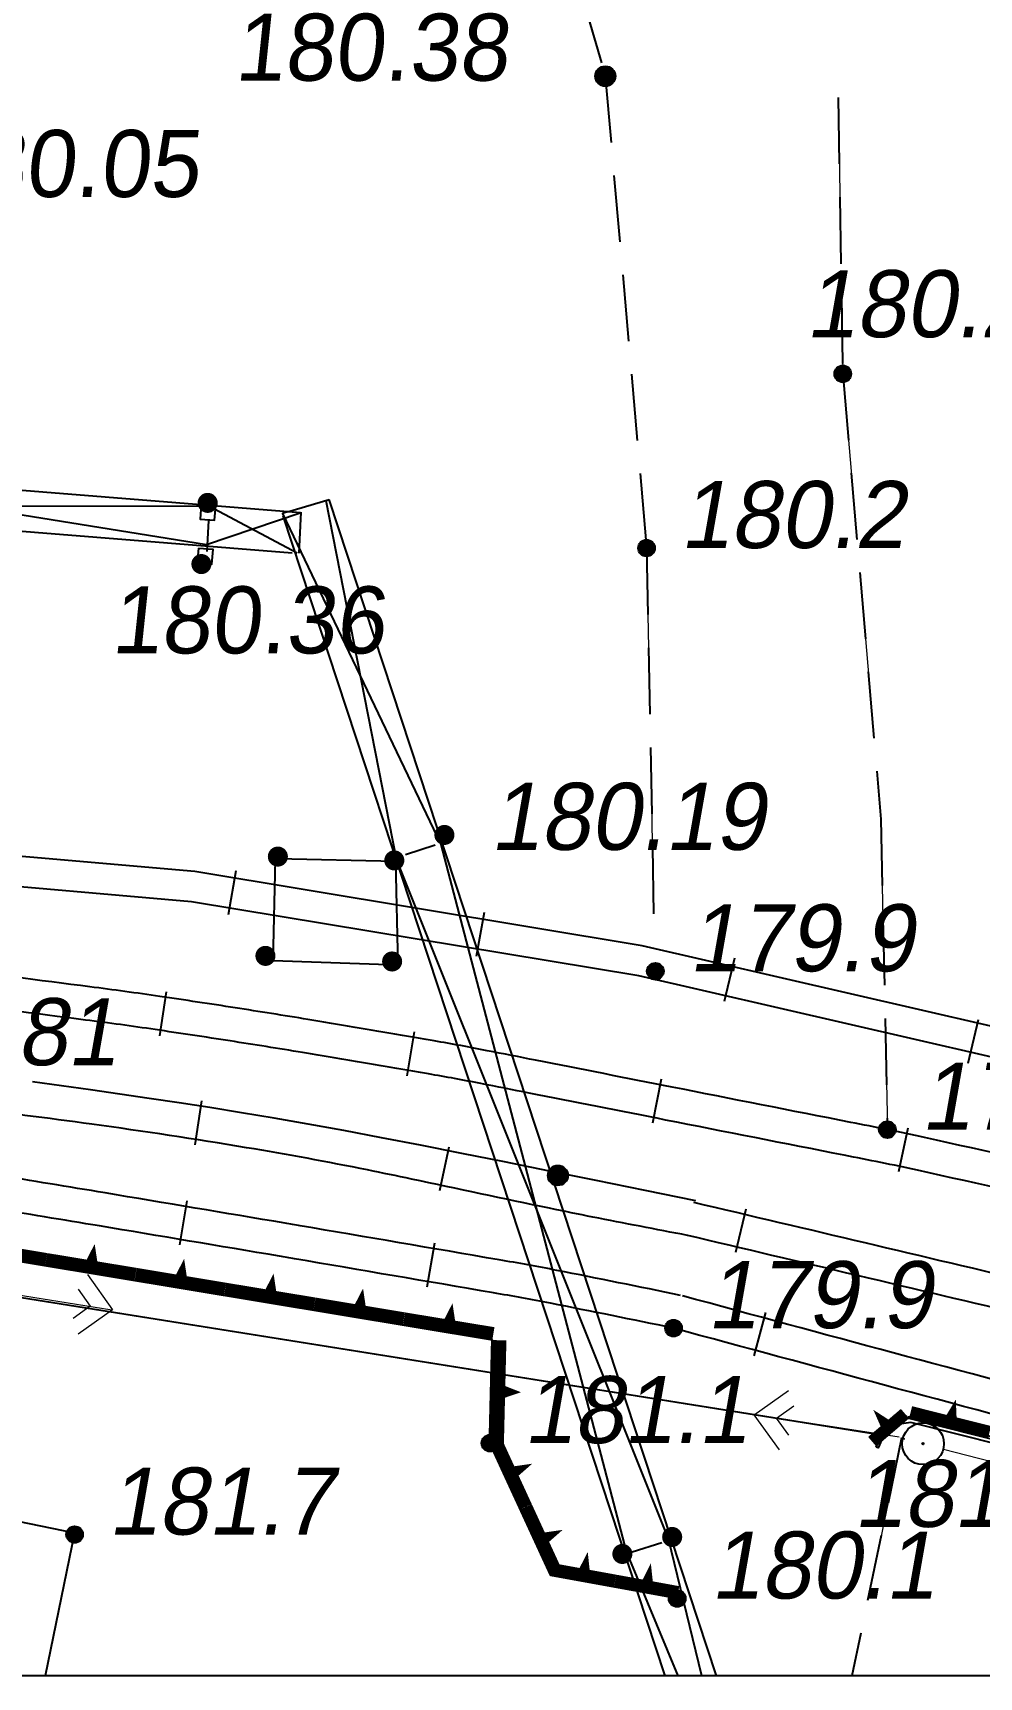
# Model space of a CAD drawing. Header units: millimetres. Extents: x 0 to 6474735, y 0 to 11273163.
# Drawn here: x 3233754.4 to 3233799.6, y 5634883.6 to 5634962.1 of the extents above; entities that cross this region are included whole.
import ezdxf
from ezdxf.enums import TextEntityAlignment as Align

# ---------------------------------------------------------------- set-up
doc = ezdxf.new("R2010")
doc.units = ezdxf.units.MM
doc.linetypes.add('DASHED2', pattern=[9.525, 6.35, -3.175])
doc.linetypes.add('HIDDEN2', pattern=[4.7625, 3.175, -1.5875])
for name, color, linetype in [('BL', 7, 'Continuous'), ('LINE_OBJ', 7, 'Continuous'), ('NB', 7, 'Continuous'), ('БОЛОТА', 7, 'Continuous'), ('ВЫСОТЫ', 7, 'Continuous'), ('ГИДРОГРАФИЯ', 7, 'Continuous'), ('ЖЕЛЕЗНЫЕ_ДОРОГИ', 7, 'Continuous'), ('КОНТУРА_СМЕЖЕСТВ', 7, 'Continuous'), ('НАДЗЕМКА', 7, 'Continuous'), ('ОБОчина', 7, 'Continuous'), ('ПИКЕТЫ', 7, 'Continuous'), ('РЕЛЬЕФ', 7, 'Continuous'), ('ТОКА_СТ', 1, 'Continuous')]:
    doc.layers.add(name, color=color, linetype=linetype)
doc.styles.add('universw', font='universw.shx', dxfattribs={"oblique": 10})

# ---------------------------------------------------------------- blocks, each defined once
blk = doc.blocks.new('piket')
at = {"layer": 'ПИКЕТЫ', "linetype": 'Continuous'}
h = blk.add_hatch(color=7, dxfattribs=at)
edge = h.paths.add_edge_path()
edge.add_arc((0, 0), 0.3, 0, 360)
at = {"layer": 'ПИКЕТЫ', "color": 7, "linetype": 'Continuous'}
blk.add_circle((0, 0), 0.3, dxfattribs=at)
at = {"layer": 'ВЫСОТЫ', "style": 'universw', "oblique": 6}
blk.add_attdef('H', (1.879, -0.227), '', height=2, dxfattribs=at)
at = {"layer": 'ТОКА_СТ', "style": 'universw', "oblique": 6, "flags": 1}
blk.add_attdef('POINT', text='', height=2, dxfattribs=at).set_placement((0, -2.787), align=Align.CENTER)
blk = doc.blocks.new('280_1')
at = {"color": 0, "linetype": 'Continuous', "const_width": 0.6}
blk.add_lwpolyline([(-1.994, -0.299), (2.002, -0.299)], dxfattribs=at)
at = {"color": 0, "linetype": 'Continuous'}
blk.add_lwpolyline([(0.004, -0.584, 0.5, 0, 0), (0.004, -1.423, 0, 0, 0)], format="xyseb", dxfattribs=at)
blk = doc.blocks.new('108_1')
at = {"linetype": 'Continuous'}
h = blk.add_hatch(color=7, dxfattribs=at)
edge = h.paths.add_edge_path()
edge.add_arc((0, 0), 0.0196, 0, 360)
at = {"color": 7, "linetype": 'Continuous'}
for radius in [0.5, 0.0196]:
    blk.add_circle((0, 0), radius, dxfattribs=at)

msp = doc.modelspace()

# ---------------------------------------------------------------- hatches: boundary and pattern name
at = {"layer": 'ПИКЕТЫ', "linetype": 'Continuous'}
h = msp.add_hatch(color=7, dxfattribs=at)
edge = h.paths.add_edge_path()
edge.add_arc((3233781.78, 5634960.08), 0.48, 0, 360)
h = msp.add_hatch(color=7, dxfattribs=at)
edge = h.paths.add_edge_path()
edge.add_arc((3233762.79, 5634939.707), 0.48, 0, 360)
h = msp.add_hatch(color=7, dxfattribs=at)
edge = h.paths.add_edge_path()
edge.add_arc((3233762.491, 5634936.786), 0.48, 0, 360)
h = msp.add_hatch(color=7, dxfattribs=at)
edge = h.paths.add_edge_path()
edge.add_arc((3233774.096, 5634923.851), 0.48, 0, 360)
h = msp.add_hatch(color=7, dxfattribs=at)
edge = h.paths.add_edge_path()
edge.add_arc((3233766.142, 5634922.818), 0.48, 0, 360)
h = msp.add_hatch(color=7, dxfattribs=at)
edge = h.paths.add_edge_path()
edge.add_arc((3233771.703, 5634922.635), 0.48, 0, 360)
h = msp.add_hatch(color=7, dxfattribs=at)
edge = h.paths.add_edge_path()
edge.add_arc((3233765.549, 5634918.076), 0.48, 0, 360)
h = msp.add_hatch(color=7, dxfattribs=at)
edge = h.paths.add_edge_path()
edge.add_arc((3233771.599, 5634917.809), 0.48, 0, 360)
h = msp.add_hatch(color=7, dxfattribs=at)
edge = h.paths.add_edge_path()
edge.add_arc((3233779.514, 5634907.592), 0.48, 0, 360)
h = msp.add_hatch(color=7, dxfattribs=at)
edge = h.paths.add_edge_path()
edge.add_arc((3233779.514, 5634907.592), 0.48, 0, 360)
h = msp.add_hatch(color=7, dxfattribs=at)
edge = h.paths.add_edge_path()
edge.add_arc((3233779.514, 5634907.592), 0.48, 0, 360)
h = msp.add_hatch(color=7, dxfattribs=at)
edge = h.paths.add_edge_path()
edge.add_arc((3233779.514, 5634907.592), 0.48, 0, 360)
h = msp.add_hatch(color=7, dxfattribs=at)
edge = h.paths.add_edge_path()
edge.add_arc((3233779.514, 5634907.592), 0.48, 0, 360)
h = msp.add_hatch(color=7, dxfattribs=at)
edge = h.paths.add_edge_path()
edge.add_arc((3233779.514, 5634907.592), 0.48, 0, 360)
h = msp.add_hatch(color=7, dxfattribs=at)
edge = h.paths.add_edge_path()
edge.add_arc((3233784.974, 5634890.329), 0.48, 0, 360)
h = msp.add_hatch(color=7, dxfattribs=at)
edge = h.paths.add_edge_path()
edge.add_arc((3233782.595, 5634889.52), 0.48, 0, 360)

# ---------------------------------------------------------------- linework, layer by layer
at = {"color": 7, "lineweight": 18}
msp.add_lwpolyline([(3233108.398, 5636373.935), (3234264.428, 5636373.965), (3234264.435, 5634883.717), (3233108.432, 5634883.638)], close=True, dxfattribs=at)
at = {"color": 7, "linetype": 'Continuous'}
msp.add_lwpolyline([(3233108.398, 5636373.935), (3234264.428, 5636373.965), (3234264.428, 5634993.959), (3233893.929, 5634993.934), (3233893.929, 5634883.692), (3233108.432, 5634883.692)], close=True, dxfattribs=at)
at = {"color": 7}
for points in [[(3233762.479, 5634939.636), (3233762.426, 5634938.93), (3233763.124, 5634938.878), (3233763.177, 5634939.581), (3233762.48, 5634939.633)], [(3233762.349, 5634937.539), (3233762.296, 5634936.833), (3233762.995, 5634936.781), (3233763.047, 5634937.484), (3233762.35, 5634937.536)]]:
    msp.add_lwpolyline(points, dxfattribs=at)
at = {"layer": 'BL'}
msp.add_line((3233767.246, 5634939.256), (3233767.138, 5634937.305), dxfattribs=at)
at = {"layer": 'BL', "color": 7}
for p, q in [((3233772.238, 5634922.923), (3233773.654, 5634923.372)), ((3233783.06, 5634889.614), (3233784.475, 5634890.063))]:
    msp.add_line(p, q, dxfattribs=at)
at = {"layer": 'BL'}
for points in [[(3233644.461, 5634949.061), (3233665.824, 5634945.521), (3233690.157, 5634945.52), (3233713.713, 5634941.756), (3233739.566, 5634941.452), (3233762.74, 5634937.722), (3233767.212, 5634939.229)], [(3233767.066, 5634937.298), (3233762.845, 5634939.554), (3233739.544, 5634939.527), (3233713.741, 5634943.547), (3233690.217, 5634943.467), (3233665.895, 5634947.396), (3233644.152, 5634947.136)], [(3233766.601, 5634939.281), (3233768.586, 5634939.874)], [(3233786.39, 5634883.692), (3233784.797, 5634890.248), (3233771.808, 5634922.702), (3233768.454, 5634939.808)], [(3233762.825, 5634938.862), (3233762.745, 5634937.38)], [(3233766.598, 5634939.278), (3233766.359, 5634939.198), (3233773.93, 5634923.391), (3233782.772, 5634889.631), (3233785.237, 5634883.692)]]:
    msp.add_lwpolyline(points, dxfattribs=at)
at = {"layer": 'BL', "color": 7}
for points in [[(3233644.551, 5634949.084), (3233767.218, 5634939.254)], [(3233644.161, 5634947.159), (3233766.828, 5634937.329)], [(3233768.579, 5634939.873), (3233787.07, 5634883.692)], [(3233766.385, 5634939.086), (3233784.618, 5634883.692)], [(3233766.109, 5634922.734), (3233771.76, 5634922.595), (3233771.87, 5634917.639), (3233765.915, 5634917.833), (3233766.026, 5634922.678)]]:
    msp.add_lwpolyline(points, dxfattribs=at)
at = {"layer": 'LINE_OBJ', "color": 7, "linetype": 'Continuous'}
for points in [[(3233882.706, 5634889.922, 0.00261), (3233871.87, 5634892.57, 0.000621), (3233857.575, 5634895.966, 0.002552), (3233854.09, 5634896.77, 0.004652), (3233835.899, 5634900.694, -0.00543), (3233820.32, 5634904.08, -0.001215), (3233812.272, 5634905.942, 0.001557), (3233805.99, 5634907.39, 0.001135), (3233797.031, 5634909.405, 0.005729), (3233795.25, 5634909.78, 0.000271), (3233793.5, 5634910.127, 0.000056), (3233784.97, 5634911.81, 0.000044), (3233778.449, 5634913.096, 0.000125), (3233776.14, 5634913.55, 0.005431), (3233773.607, 5634914.019, 0.002288), (3233767.58, 5634915.04, 0.002209), (3233764.106, 5634915.596, 0.002137), (3233760.51, 5634916.14, 0.004377), (3233757.167, 5634916.601, 0.002014), (3233749.89, 5634917.51, 0.00414)], [(3233882.706, 5634889.922, 0.00261), (3233871.87, 5634892.57, 0.000621), (3233857.575, 5634895.966, 0.002552), (3233854.09, 5634896.77, 0.004652), (3233835.899, 5634900.694, -0.00543), (3233820.32, 5634904.08, -0.001215), (3233812.272, 5634905.942, 0.001557), (3233805.99, 5634907.39, 0.001135), (3233797.031, 5634909.405, 0.005729), (3233795.25, 5634909.78, 0.000271), (3233793.5, 5634910.127, 0.000056), (3233784.97, 5634911.81, 0.000044), (3233778.449, 5634913.096, 0.000125), (3233776.14, 5634913.55, 0.005431), (3233773.607, 5634914.019, 0.002288), (3233767.58, 5634915.04, 0.002209), (3233764.106, 5634915.596, 0.002137), (3233760.51, 5634916.14, 0.004377), (3233757.167, 5634916.601, 0.002014), (3233749.89, 5634917.51, 0.00414)], [(3233877.91, 5634883.692, 0.002737), (3233805.69, 5634901.64, 0.001402), (3233802.383, 5634902.433, 0.000283), (3233786.01, 5634906.3)], [(3233877.91, 5634883.692, 0.002737), (3233805.69, 5634901.64, 0.001402), (3233802.383, 5634902.433, 0.000283), (3233786.01, 5634906.3)], [(3233877.91, 5634883.692, 0.002737), (3233805.69, 5634901.64, 0.001402), (3233802.383, 5634902.433, 0.000283), (3233786.01, 5634906.3)], [(3233877.91, 5634883.692, 0.002737), (3233805.69, 5634901.64, 0.001402), (3233802.383, 5634902.433, 0.000283), (3233786.01, 5634906.3)], [(3233851.36, 5634883.692, -0.000798), (3233811.5, 5634893.29, -0.005271), (3233805.192, 5634894.89, -0.001644), (3233785.04, 5634900.3)], [(3233851.36, 5634883.692, -0.000798), (3233811.5, 5634893.29, -0.005271), (3233805.192, 5634894.89, -0.001644), (3233785.04, 5634900.3)]]:
    msp.add_lwpolyline(points, format="xyb", dxfattribs=at)
at = {"layer": 'LINE_OBJ', "color": 7, "linetype": 'Continuous', "flags": 128}
msp.add_lwpolyline([(3233785.04, 5634900.3, 0.002786), (3233779.156, 5634901.489, 0.006051), (3233776.437, 5634901.988, 0.00003), (3233766.942, 5634903.613, 0.000397), (3233766.218, 5634903.736, 0.00066), (3233757.631, 5634905.179, 0.00108), (3233752.378, 5634906.043, 0.006396), (3233749.042, 5634906.541, 0.00313), (3233742.207, 5634907.427, 0.00543), (3233738.752, 5634907.816, 0.003814), (3233733.824, 5634908.277, 0.011996), (3233729.184, 5634908.564, 0.012619), (3233724.765, 5634908.62, 0.012432), (3233721.626, 5634908.502, 0.005528), (3233714.58, 5634907.984, 0.008305), (3233701.425, 5634906.649, 0.010237), (3233690.799, 5634905.171, 0.005782), (3233681.515, 5634903.575, 0.00707), (3233673.957, 5634902.075, 0.003857), (3233672.25, 5634901.697, 0.000651), (3233662.149, 5634899.366, 0.011699), (3233659.227, 5634898.615, 0.005432), (3233652.992, 5634896.783)], format="xyb", dxfattribs=at)
msp.add_lwpolyline([(3233785.04, 5634900.3, 0.002786), (3233779.156, 5634901.489, 0.006051), (3233776.437, 5634901.988, 0.00003), (3233766.942, 5634903.613, 0.000397), (3233766.218, 5634903.736, 0.00066), (3233757.631, 5634905.179, 0.00108), (3233752.378, 5634906.043, 0.006396), (3233749.042, 5634906.541, 0.00313), (3233742.207, 5634907.427, 0.00543), (3233738.752, 5634907.816, 0.003814), (3233733.824, 5634908.277, 0.011996), (3233729.184, 5634908.564, 0.012619), (3233724.765, 5634908.62, 0.012432), (3233721.626, 5634908.502, 0.005528), (3233714.58, 5634907.984, 0.008305), (3233701.425, 5634906.649, 0.010237), (3233690.799, 5634905.171, 0.005782), (3233681.515, 5634903.575, 0.00707), (3233673.957, 5634902.075, 0.003857), (3233672.25, 5634901.697, 0.000651), (3233662.149, 5634899.366, 0.011699), (3233659.227, 5634898.615, 0.005432), (3233652.992, 5634896.783)], format="xyb", dxfattribs=at)
for points in [[(3233785.21, 5634887.39), (3233779.179, 5634888.49), (3233776.27, 5634894.81), (3233776.39, 5634899.73), (3233750.758, 5634903.978), (3233729.093, 5634905.195), (3233714.595, 5634902.461), (3233696.72, 5634896.59), (3233690.14, 5634895.98)], [(3233845.293, 5634883.692), (3233796.287, 5634895.992), (3233795.157, 5634895.802), (3233794.721, 5634894.653)]]:
    msp.add_lwpolyline(points, dxfattribs=at)
at = {"layer": 'NB', "color": 7, "linetype": 'Continuous', "lineweight": 20}
for p, q in [((3233758.213, 5634901.162), (3233751.329, 5634902.258)), ((3233788.928, 5634896.179), (3233795.817, 5634895.117)), ((3233804.686, 5634892.777), (3233797.932, 5634894.5))]:
    msp.add_line(p, q, dxfattribs=at)
at = {"layer": 'NB', "color": 7, "linetype": 'Continuous'}
for points, elevation in [([(3233776.39, 5634899.73), (3233750.497, 5634904.03), (3233728.939, 5634905.215), (3233714.336, 5634902.382)], 180.97), ([(3233751.188, 5634902.192), (3233795.07, 5634895.189)], 183.83), ([(3233795.925, 5634895.035), (3233796.075, 5634895.021)], 182.74)]:
    msp.add_lwpolyline(points, dxfattribs=dict(at, elevation=elevation))
at = {"layer": 'NB', "color": 7, "linetype": 'Continuous', "lineweight": 20}
for points in [[(3233757.058, 5634902.862), (3233758.249, 5634901.175), (3233756.612, 5634900.018)], [(3233756.603, 5634902.165), (3233757.183, 5634901.344), (3233756.363, 5634900.764)], [(3233790.091, 5634894.485), (3233788.891, 5634896.166), (3233790.523, 5634897.331)], [(3233790.542, 5634895.184), (3233789.958, 5634896.002), (3233790.776, 5634896.586)]]:
    msp.add_lwpolyline(points, dxfattribs=at)
at = {"layer": 'NB', "color": 6, "linetype": 'Continuous'}
for points, elevation in [([(3233751.19, 5634902.201), (3233795.074, 5634895.197)], 183.83), ([(3233795.93, 5634895.06), (3233796.075, 5634895.021)], 181.06)]:
    msp.add_lwpolyline(points, dxfattribs=dict(at, elevation=elevation))
at = {"layer": 'NB', "color": 7, "linetype": 'Continuous'}
for points in [[(3233794.711, 5634894.623), (3233795.138, 5634895.786), (3233796.393, 5634896.098), (3233845.417, 5634883.692)], [(3233844.418, 5634883.692), (3233796.367, 5634895.796), (3233795.265, 5634895.637), (3233794.808, 5634894.586), (3233794.712, 5634894.625)], [(3233795.456, 5634895.865), (3233795.606, 5634896.148), (3233795.78, 5634895.945), (3233795.93, 5634896.275), (3233796.166, 5634896.08)], [(3233796.393, 5634896.098), (3233796.575, 5634896.317), (3233796.602, 5634896.045)]]:
    msp.add_lwpolyline(points, dxfattribs=at)
at = {"layer": 'БОЛОТА', "color": 7, "linetype": 'HIDDEN2'}
for points, elevation in [([(3233677.3, 5634992.66), (3233732.13, 5634983.64), (3233756.57, 5634980.14), (3233761.73, 5634977.81), (3233771.27, 5634972.91), (3233780.71, 5634963.77), (3233781.78, 5634960.08), (3233783.75, 5634937.55)], 180.65), ([(3233677.3, 5634992.66), (3233732.13, 5634983.64), (3233756.57, 5634980.14), (3233761.73, 5634977.81), (3233771.27, 5634972.91), (3233780.71, 5634963.77), (3233781.78, 5634960.08), (3233783.75, 5634937.55)], 180.65), ([(3233792.56, 5634967.468), (3233792.77, 5634966.75), (3233792.849, 5634962.026)], 180.2), ([(3233792.56, 5634967.468), (3233792.77, 5634966.75), (3233792.849, 5634962.026)], 180.2), ([(3233792.899, 5634959.065), (3233793.12, 5634945.87), (3233794.94, 5634924.61), (3233795.25, 5634909.78)], 180.2), ([(3233783.75, 5634937.55), (3233784.1, 5634919.43)], 180.19)]:
    msp.add_lwpolyline(points, dxfattribs=dict(at, elevation=elevation))
at = {"layer": 'ЖЕЛЕЗНЫЕ_ДОРОГИ', "color": 7, "linetype": 'Continuous'}
for p, q in [((3233764.14, 5634922.143), (3233763.771, 5634920.042)), ((3233775.987, 5634920.15), (3233775.618, 5634918.049)), ((3233787.953, 5634917.972), (3233787.458, 5634915.897)), ((3233760.805, 5634916.366), (3233760.494, 5634914.256)), ((3233760.805, 5634916.366), (3233760.494, 5634914.256)), ((3233799.584, 5634915.018), (3233799.089, 5634912.943)), ((3233772.658, 5634914.454), (3233772.295, 5634912.352)), ((3233772.658, 5634914.454), (3233772.295, 5634912.352)), ((3233784.447, 5634912.185), (3233784.034, 5634910.092)), ((3233784.447, 5634912.185), (3233784.034, 5634910.092)), ((3233762.498, 5634911.156), (3233762.169, 5634909.049)), ((3233762.498, 5634911.156), (3233762.169, 5634909.049)), ((3233796.222, 5634909.853), (3233795.782, 5634907.766)), ((3233796.222, 5634909.853), (3233795.782, 5634907.766)), ((3233774.305, 5634908.947), (3233773.863, 5634906.86)), ((3233774.305, 5634908.947), (3233773.863, 5634906.86)), ((3233761.79, 5634906.376), (3233761.437, 5634904.272)), ((3233761.79, 5634906.376), (3233761.437, 5634904.272)), ((3233788.492, 5634905.989), (3233788.003, 5634903.913)), ((3233788.492, 5634905.989), (3233788.003, 5634903.913)), ((3233773.621, 5634904.364), (3233773.262, 5634902.261)), ((3233773.621, 5634904.364), (3233773.262, 5634902.261)), ((3233789.435, 5634901.042), (3233788.878, 5634898.982)), ((3233789.435, 5634901.042), (3233788.878, 5634898.982))]:
    msp.add_line(p, q, dxfattribs=at)
at = {"layer": 'ЖЕЛЕЗНЫЕ_ДОРОГИ', "color": 7}
for points in [[(3233877.968, 5634894.796), (3233847.981, 5634903.15), (3233813.384, 5634911.685), (3233783.54, 5634918.563), (3233762.181, 5634922.098), (3233738.891, 5634924.132), (3233738.634, 5634924.145)], [(3233877.806, 5634893.364), (3233847.818, 5634901.718), (3233813.222, 5634910.253), (3233783.378, 5634917.131), (3233762.019, 5634920.665), (3233738.729, 5634922.7), (3233738.471, 5634922.713)]]:
    msp.add_lwpolyline(points, dxfattribs=at)
at = {"layer": 'ЖЕЛЕЗНЫЕ_ДОРОГИ', "color": 7, "linetype": 'Continuous'}
for points in [[(3233882.706, 5634889.922, 0.00261), (3233871.87, 5634892.57, 0.000621), (3233857.575, 5634895.966, 0.002552), (3233854.09, 5634896.77, 0.004652), (3233835.899, 5634900.694, -0.00543), (3233820.32, 5634904.08, -0.001215), (3233812.272, 5634905.942, 0.001557), (3233805.99, 5634907.39, 0.001135), (3233797.031, 5634909.405, 0.005729), (3233795.25, 5634909.78, 0.000271), (3233793.5, 5634910.127, 0.000056), (3233784.97, 5634911.81, 0.000044), (3233778.449, 5634913.096, 0.000125), (3233776.14, 5634913.55, 0.005431), (3233773.607, 5634914.019, 0.002288), (3233767.58, 5634915.04, 0.002209), (3233764.106, 5634915.596, 0.002137), (3233760.51, 5634916.14, 0.004377), (3233757.167, 5634916.601, 0.002014), (3233749.89, 5634917.51, 0.00414)], [(3233882.706, 5634889.922, 0.00261), (3233871.87, 5634892.57, 0.000621), (3233857.575, 5634895.966, 0.002552), (3233854.09, 5634896.77, 0.004652), (3233835.899, 5634900.694, -0.00543), (3233820.32, 5634904.08, -0.001215), (3233812.272, 5634905.942, 0.001557), (3233805.99, 5634907.39, 0.001135), (3233797.031, 5634909.405, 0.005729), (3233795.25, 5634909.78, 0.000271), (3233793.5, 5634910.127, 0.000056), (3233784.97, 5634911.81, 0.000044), (3233778.449, 5634913.096, 0.000125), (3233776.14, 5634913.55, 0.005431), (3233773.607, 5634914.019, 0.002288), (3233767.58, 5634915.04, 0.002209), (3233764.106, 5634915.596, 0.002137), (3233760.51, 5634916.14, 0.004377), (3233757.167, 5634916.601, 0.002014), (3233749.89, 5634917.51, 0.00414)], [(3233882.706, 5634888.273, 0.002704), (3233871.498, 5634891.014, 0.000621), (3233857.207, 5634894.408, 0.002552), (3233853.738, 5634895.209, 0.004652), (3233835.576, 5634899.127, -0.00543), (3233819.963, 5634902.52, -0.001215), (3233811.907, 5634904.384, 0.001557), (3233805.635, 5634905.83, 0.001135), (3233796.683, 5634907.843, 0.005729), (3233794.938, 5634908.211, 0.000271), (3233793.19, 5634908.557, 0.000056), (3233784.66, 5634910.24, 0.000044), (3233778.14, 5634911.526, 0.000125), (3233775.831, 5634911.98, 0.005431), (3233773.333, 5634912.443, 0.002288), (3233767.32, 5634913.461, 0.002209), (3233763.86, 5634914.015, 0.002137), (3233760.278, 5634914.557, 0.004377), (3233756.962, 5634915.014, 0.002014), (3233749.698, 5634915.922, 0.00414)], [(3233882.706, 5634888.273, 0.002704), (3233871.498, 5634891.014, 0.000621), (3233857.207, 5634894.408, 0.002552), (3233853.738, 5634895.209, 0.004652), (3233835.576, 5634899.127, -0.00543), (3233819.963, 5634902.52, -0.001215), (3233811.907, 5634904.384, 0.001557), (3233805.635, 5634905.83, 0.001135), (3233796.683, 5634907.843, 0.005729), (3233794.938, 5634908.211, 0.000271), (3233793.19, 5634908.557, 0.000056), (3233784.66, 5634910.24, 0.000044), (3233778.14, 5634911.526, 0.000125), (3233775.831, 5634911.98, 0.005431), (3233773.333, 5634912.443, 0.002288), (3233767.32, 5634913.461, 0.002209), (3233763.86, 5634914.015, 0.002137), (3233760.278, 5634914.557, 0.004377), (3233756.962, 5634915.014, 0.002014), (3233749.698, 5634915.922, 0.00414)], [(3233877.91, 5634883.692, 0.002737), (3233805.69, 5634901.64, 0.001402), (3233802.383, 5634902.433, 0.000283), (3233786.01, 5634906.3)], [(3233877.91, 5634883.692, 0.002737), (3233805.69, 5634901.64, 0.001402), (3233802.383, 5634902.433, 0.000283), (3233786.01, 5634906.3)], [(3233871.407, 5634883.692, 0.002505), (3233805.313, 5634900.085, 0.001402), (3233802.015, 5634900.876, 0.000283), (3233785.643, 5634904.743, 0.000283)], [(3233871.407, 5634883.692, 0.002505), (3233805.313, 5634900.085, 0.001402), (3233802.015, 5634900.876, 0.000283), (3233785.643, 5634904.743, 0.000283)], [(3233858.248, 5634883.692, -0.000928), (3233811.877, 5634894.845, -0.005271), (3233805.602, 5634896.437, -0.001644), (3233785.46, 5634901.844, -0.001644)], [(3233858.248, 5634883.692, -0.000928), (3233811.877, 5634894.845, -0.005271), (3233805.602, 5634896.437, -0.001644), (3233785.46, 5634901.844, -0.001644)], [(3233851.36, 5634883.692, -0.000798), (3233811.5, 5634893.29, -0.005271), (3233805.192, 5634894.89, -0.001644), (3233785.04, 5634900.3)], [(3233851.36, 5634883.692, -0.000798), (3233811.5, 5634893.29, -0.005271), (3233805.192, 5634894.89, -0.001644), (3233785.04, 5634900.3)]]:
    msp.add_lwpolyline(points, format="xyb", dxfattribs=at)
at = {"layer": 'ЖЕЛЕЗНЫЕ_ДОРОГИ', "color": 7, "linetype": 'Continuous', "flags": 128}
for points in [[(3233785.71, 5634904.728, -0.001415), (3233781.186, 5634905.605, -0.00312), (3233779.122, 5634906.024, -0.000733), (3233772.529, 5634907.416, 0.002285), (3233770.427, 5634907.853, 0.009007), (3233764.649, 5634908.919, 0.007113), (3233757.265, 5634910.037, 0.00425), (3233750.856, 5634910.858, 0.003195), (3233742.3, 5634911.825, 0.002508), (3233737.353, 5634912.328, 0.004862), (3233734.82, 5634912.547, 0.012982), (3233731.872, 5634912.697, 0.007943), (3233726.965, 5634912.74, 0.006469), (3233723.042, 5634912.662, 0.004221), (3233716.997, 5634912.412, 0.007339), (3233710.221, 5634911.975, 0.007009), (3233703.138, 5634911.314, 0.010971), (3233692.975, 5634909.994, 0.012149), (3233683.876, 5634908.383, 0.00075), (3233680.977, 5634907.791, 0.000112), (3233661.55, 5634903.796, 0.000844), (3233659.472, 5634903.364, 0.000267), (3233652.9, 5634901.984, 0.000267)], [(3233785.71, 5634904.728, -0.001415), (3233781.186, 5634905.605, -0.00312), (3233779.122, 5634906.024, -0.000733), (3233772.529, 5634907.416, 0.002285), (3233770.427, 5634907.853, 0.009007), (3233764.649, 5634908.919, 0.007113), (3233757.265, 5634910.037, 0.00425), (3233750.856, 5634910.858, 0.003195), (3233742.3, 5634911.825, 0.002508), (3233737.353, 5634912.328, 0.004862), (3233734.82, 5634912.547, 0.012982), (3233731.872, 5634912.697, 0.007943), (3233726.965, 5634912.74, 0.006469), (3233723.042, 5634912.662, 0.004221), (3233716.997, 5634912.412, 0.007339), (3233710.221, 5634911.975, 0.007009), (3233703.138, 5634911.314, 0.010971), (3233692.975, 5634909.994, 0.012149), (3233683.876, 5634908.383, 0.00075), (3233680.977, 5634907.791, 0.000112), (3233661.55, 5634903.796, 0.000844), (3233659.472, 5634903.364, 0.000267), (3233652.9, 5634901.984, 0.000267)], [(3233785.366, 5634901.867, 0.002786), (3233779.464, 5634903.059, 0.006051), (3233776.707, 5634903.565, 0.00003), (3233767.211, 5634905.19, 0.000397), (3233766.485, 5634905.313, 0.00066), (3233757.894, 5634906.757, 0.00108), (3233752.634, 5634907.622, 0.006396), (3233749.258, 5634908.126, 0.00313), (3233742.403, 5634909.015, 0.00543), (3233738.914, 5634909.407, 0.003814), (3233733.961, 5634909.871, 0.011996), (3233729.245, 5634910.163, 0.012619), (3233724.745, 5634910.22, 0.012432), (3233721.526, 5634910.099, 0.005528), (3233714.445, 5634909.578, 0.008305), (3233701.237, 5634908.238, 0.010237), (3233690.546, 5634906.751, 0.005782), (3233681.225, 5634905.149, 0.00707), (3233673.624, 5634903.64, 0.003857), (3233671.892, 5634903.256, 0.000651), (3233661.787, 5634900.924, 0.011699), (3233658.792, 5634900.155, 0.005432), (3233652.525, 5634898.314, 0.005432)], [(3233785.366, 5634901.867, 0.002786), (3233779.464, 5634903.059, 0.006051), (3233776.707, 5634903.565, 0.00003), (3233767.211, 5634905.19, 0.000397), (3233766.485, 5634905.313, 0.00066), (3233757.894, 5634906.757, 0.00108), (3233752.634, 5634907.622, 0.006396), (3233749.258, 5634908.126, 0.00313), (3233742.403, 5634909.015, 0.00543), (3233738.914, 5634909.407, 0.003814), (3233733.961, 5634909.871, 0.011996), (3233729.245, 5634910.163, 0.012619), (3233724.745, 5634910.22, 0.012432), (3233721.526, 5634910.099, 0.005528), (3233714.445, 5634909.578, 0.008305), (3233701.237, 5634908.238, 0.010237), (3233690.546, 5634906.751, 0.005782), (3233681.225, 5634905.149, 0.00707), (3233673.624, 5634903.64, 0.003857), (3233671.892, 5634903.256, 0.000651), (3233661.787, 5634900.924, 0.011699), (3233658.792, 5634900.155, 0.005432), (3233652.525, 5634898.314, 0.005432)], [(3233785.04, 5634900.3, 0.002786), (3233779.156, 5634901.489, 0.006051), (3233776.437, 5634901.988, 0.00003), (3233766.942, 5634903.613, 0.000397), (3233766.218, 5634903.736, 0.00066), (3233757.631, 5634905.179, 0.00108), (3233752.378, 5634906.043, 0.006396), (3233749.042, 5634906.541, 0.00313), (3233742.207, 5634907.427, 0.00543), (3233738.752, 5634907.816, 0.003814), (3233733.824, 5634908.277, 0.011996), (3233729.184, 5634908.564, 0.012619), (3233724.765, 5634908.62, 0.012432), (3233721.626, 5634908.502, 0.005528), (3233714.58, 5634907.984, 0.008305), (3233701.425, 5634906.649, 0.010237), (3233690.799, 5634905.171, 0.005782), (3233681.515, 5634903.575, 0.00707), (3233673.957, 5634902.075, 0.003857), (3233672.25, 5634901.697, 0.000651), (3233662.149, 5634899.366, 0.011699), (3233659.227, 5634898.615, 0.005432), (3233652.992, 5634896.783)], [(3233785.04, 5634900.3, 0.002786), (3233779.156, 5634901.489, 0.006051), (3233776.437, 5634901.988, 0.00003), (3233766.942, 5634903.613, 0.000397), (3233766.218, 5634903.736, 0.00066), (3233757.631, 5634905.179, 0.00108), (3233752.378, 5634906.043, 0.006396), (3233749.042, 5634906.541, 0.00313), (3233742.207, 5634907.427, 0.00543), (3233738.752, 5634907.816, 0.003814), (3233733.824, 5634908.277, 0.011996), (3233729.184, 5634908.564, 0.012619), (3233724.765, 5634908.62, 0.012432), (3233721.626, 5634908.502, 0.005528), (3233714.58, 5634907.984, 0.008305), (3233701.425, 5634906.649, 0.010237), (3233690.799, 5634905.171, 0.005782), (3233681.515, 5634903.575, 0.00707), (3233673.957, 5634902.075, 0.003857), (3233672.25, 5634901.697, 0.000651), (3233662.149, 5634899.366, 0.011699), (3233659.227, 5634898.615, 0.005432), (3233652.992, 5634896.783)]]:
    msp.add_lwpolyline(points, format="xyb", dxfattribs=at)
at = {"layer": 'ЖЕЛЕЗНЫЕ_ДОРОГИ', "color": 7, "linetype": 'Continuous'}
msp.add_lwpolyline([(3233786.101, 5634906.381), (3233783.678, 5634906.873), (3233781.35, 5634907.347), (3233779.116, 5634907.801), (3233776.973, 5634908.235), (3233774.921, 5634908.646), (3233772.959, 5634909.034), (3233771.085, 5634909.396), (3233769.297, 5634909.732), (3233767.594, 5634910.042), (3233765.966, 5634910.326), (3233764.403, 5634910.588), (3233762.894, 5634910.832), (3233761.43, 5634911.059), (3233759.999, 5634911.274), (3233758.592, 5634911.478), (3233757.198, 5634911.675), (3233755.808, 5634911.868), (3233754.42, 5634912.056)], dxfattribs=at)
msp.add_lwpolyline([(3233786.101, 5634906.381), (3233783.678, 5634906.873), (3233781.35, 5634907.347), (3233779.116, 5634907.801), (3233776.973, 5634908.235), (3233774.921, 5634908.646), (3233772.959, 5634909.034), (3233771.085, 5634909.396), (3233769.297, 5634909.732), (3233767.594, 5634910.042), (3233765.966, 5634910.326), (3233764.403, 5634910.588), (3233762.894, 5634910.832), (3233761.43, 5634911.059), (3233759.999, 5634911.274), (3233758.592, 5634911.478), (3233757.198, 5634911.675), (3233755.808, 5634911.868), (3233754.42, 5634912.056)], dxfattribs=at)
at = {"layer": 'КОНТУРА_СМЕЖЕСТВ', "color": 7, "linetype": 'Continuous'}
msp.add_lwpolyline([(3233742.364, 5634883.692), (3233744.28, 5634893.02), (3233749.38, 5634891.98), (3233756.43, 5634890.53), (3233755.025, 5634883.692)], dxfattribs=at)
at = {"layer": 'ОБОчина', "color": 7, "linetype": 'DASHED2', "lineweight": 20}
for points, elevation in [([(3233792.899, 5634959.065), (3233793.12, 5634945.87), (3233794.94, 5634924.61), (3233795.25, 5634909.78)], 180.2), ([(3233783.75, 5634937.55), (3233784.1, 5634919.43)], 180.19), ([(3233795.93, 5634895.06), (3233793.556, 5634883.692)], 181.06)]:
    msp.add_lwpolyline(points, dxfattribs=dict(at, elevation=elevation))
at = {"layer": 'ПИКЕТЫ', "color": 7, "linetype": 'Continuous'}
for centre in [(3233781.78, 5634960.08, 180.38), (3233779.514, 5634907.592, 179.68), (3233779.514, 5634907.592, 179.68), (3233779.514, 5634907.592, 179.68), (3233779.514, 5634907.592, 179.68), (3233779.514, 5634907.592, 179.68), (3233779.514, 5634907.592, 179.68)]:
    msp.add_circle(centre, 0.48, dxfattribs=at)
at = {"layer": 'РЕЛЬЕФ', "color": 7, "linetype": 'HIDDEN2', "elevation": 181.06}
msp.add_lwpolyline([(3233795.93, 5634895.06), (3233793.556, 5634883.692)], dxfattribs=at)

# ---------------------------------------------------------------- block references
at = {"layer": 'ГИДРОГРАФИЯ', "color": 7, "linetype": 'Continuous'}
for p, xscale, zscale, rotation in [((3233752.894, 5634903.624), 1.082573571046604, 1.082573571046604, 170.5895000007741), ((3233757.166, 5634902.916), 1.082573571046604, 1.082573571046604, 170.5895000007741), ((3233761.438, 5634902.208), 1.082573571046604, 1.082573571046604, 170.5895000007741), ((3233765.71, 5634901.5), 1.082573571046604, 1.082573571046604, 170.5895000007741), ((3233769.982, 5634900.792), 1.082573571046604, 1.082573571046604, 170.5895000007741), ((3233774.254, 5634900.084), 1.082573571046604, 1.082573571046604, 170.5895000007741), ((3233776.33, 5634897.27), 1.230365799400002, 1.230365799400002, 88.60280000242341), ((3233795.504, 5634895.323), 0.515062866719976, 0.515062866719976, 220.5052000265369), ((3233798.175, 5634895.518), 0.9732937578140007, 0.9732937578140007, 165.910499979575), ((3233776.997, 5634893.23), 0.8696371409128424, 0.8696371409128424, 114.720200017223), ((3233778.452, 5634890.07), 0.8696371409128424, 0.8696371409128424, 114.720200017223), ((3233780.687, 5634888.215), 0.7662757521967242, 0.7662757521967242, 169.6585999867113), ((3233783.702, 5634887.665), 0.7662757521967242, 0.7662757521967242, 169.6585999867113)]:
    msp.add_blockref('280_1', p, dxfattribs=dict(at, xscale=xscale, zscale=zscale, rotation=rotation))
at = {"layer": 'НАДЗЕМКА', "color": 7, "xscale": 2, "yscale": 2, "zscale": 2}
msp.add_blockref('108_1', (3233796.954, 5634894.783, 181.06), dxfattribs=at)
at = {"layer": 'ПИКЕТЫ', "color": 4}
ref = msp.add_blockref('piket', (3233793.12, 5634945.87, 180.22), dxfattribs=dict(at, xscale=1.333333333333333, yscale=1.333333333333333, zscale=1.333333333333333))
ref.add_attrib('H', '180.2', (3233791.345, 5634947.618, 180.22), dxfattribs={"layer": 'ВЫСОТЫ', "height": 3.2, "style": 'universw', "oblique": 10})
ref = msp.add_blockref('piket', (3233783.75, 5634937.55, 180.19), dxfattribs=dict(at, xscale=1.333333333333333, yscale=1.333333333333333, zscale=1.333333333333333))
ref.add_attrib('H', '180.2', (3233785.35, 5634937.55, 180.19), dxfattribs={"layer": 'ВЫСОТЫ', "height": 3.2, "style": 'universw', "oblique": 10})
ref = msp.add_blockref('piket', (3233783.75, 5634937.55, 180.19), dxfattribs=dict(at, xscale=1.333333333333333, yscale=1.333333333333333, zscale=1.333333333333333))
ref.add_attrib('H', '180.2', (3233785.35, 5634937.55, 180.19), dxfattribs={"layer": 'ВЫСОТЫ', "height": 3.2, "style": 'universw', "oblique": 10})
ref = msp.add_blockref('piket', (3233783.75, 5634937.55, 180.19), dxfattribs=dict(at, xscale=1.333333333333333, yscale=1.333333333333333, zscale=1.333333333333333))
ref.add_attrib('H', '180.2', (3233785.35, 5634937.55, 180.19), dxfattribs={"layer": 'ВЫСОТЫ', "height": 3.2, "style": 'universw', "oblique": 10})
ref = msp.add_blockref('piket', (3233783.75, 5634937.55, 180.19), dxfattribs=dict(at, xscale=1.333333333333333, yscale=1.333333333333333, zscale=1.333333333333333))
ref.add_attrib('H', '180.2', (3233785.35, 5634937.55, 180.19), dxfattribs={"layer": 'ВЫСОТЫ', "height": 3.2, "style": 'universw', "oblique": 10})
ref = msp.add_blockref('piket', (3233783.75, 5634937.55, 180.19), dxfattribs=dict(at, xscale=1.333333333333333, yscale=1.333333333333333, zscale=1.333333333333333))
ref.add_attrib('H', '180.2', (3233785.35, 5634937.55, 180.19), dxfattribs={"layer": 'ВЫСОТЫ', "height": 3.2, "style": 'universw', "oblique": 10})
ref = msp.add_blockref('piket', (3233783.75, 5634937.55, 180.19), dxfattribs=dict(at, xscale=1.333333333333333, yscale=1.333333333333333, zscale=1.333333333333333))
ref.add_attrib('H', '180.2', (3233785.35, 5634937.55, 180.19), dxfattribs={"layer": 'ВЫСОТЫ', "height": 3.2, "style": 'universw', "oblique": 10})
ref = msp.add_blockref('piket', (3233784.17, 5634917.34, 179.9), dxfattribs=dict(at, xscale=1.333333333333333, yscale=1.333333333333333, zscale=1.333333333333333))
ref.add_attrib('H', '179.9', (3233785.77, 5634917.34, 179.9), dxfattribs={"layer": 'ВЫСОТЫ', "height": 3.2, "style": 'universw', "oblique": 10})
ref = msp.add_blockref('piket', (3233784.17, 5634917.34, 179.9), dxfattribs=dict(at, xscale=1.333333333333333, yscale=1.333333333333333, zscale=1.333333333333333))
ref.add_attrib('H', '179.9', (3233785.77, 5634917.34, 179.9), dxfattribs={"layer": 'ВЫСОТЫ', "height": 3.2, "style": 'universw', "oblique": 10})
ref = msp.add_blockref('piket', (3233784.17, 5634917.34, 179.9), dxfattribs=dict(at, xscale=1.333333333333333, yscale=1.333333333333333, zscale=1.333333333333333))
ref.add_attrib('H', '179.9', (3233785.77, 5634917.34, 179.9), dxfattribs={"layer": 'ВЫСОТЫ', "height": 3.2, "style": 'universw', "oblique": 10})
ref = msp.add_blockref('piket', (3233784.17, 5634917.34, 179.9), dxfattribs=dict(at, xscale=1.333333333333333, yscale=1.333333333333333, zscale=1.333333333333333))
ref.add_attrib('H', '179.9', (3233785.77, 5634917.34, 179.9), dxfattribs={"layer": 'ВЫСОТЫ', "height": 3.2, "style": 'universw', "oblique": 10})
ref = msp.add_blockref('piket', (3233784.17, 5634917.34, 179.9), dxfattribs=dict(at, xscale=1.333333333333333, yscale=1.333333333333333, zscale=1.333333333333333))
ref.add_attrib('H', '179.9', (3233785.77, 5634917.34, 179.9), dxfattribs={"layer": 'ВЫСОТЫ', "height": 3.2, "style": 'universw', "oblique": 10})
ref = msp.add_blockref('piket', (3233784.17, 5634917.34, 179.9), dxfattribs=dict(at, xscale=1.333333333333333, yscale=1.333333333333333, zscale=1.333333333333333))
ref.add_attrib('H', '179.9', (3233785.77, 5634917.34, 179.9), dxfattribs={"layer": 'ВЫСОТЫ', "height": 3.2, "style": 'universw', "oblique": 10})
ref = msp.add_blockref('piket', (3233795.25, 5634909.78, 179.83), dxfattribs=dict(at, xscale=1.333333333333333, yscale=1.333333333333333, zscale=1.333333333333333))
ref.add_attrib('H', '179.8', (3233796.85, 5634909.78, 179.83), dxfattribs={"layer": 'ВЫСОТЫ', "height": 3.2, "style": 'universw', "oblique": 10})
ref = msp.add_blockref('piket', (3233795.25, 5634909.78, 179.83), dxfattribs=dict(at, xscale=1.333333333333333, yscale=1.333333333333333, zscale=1.333333333333333))
ref.add_attrib('H', '179.8', (3233796.85, 5634909.78, 179.83), dxfattribs={"layer": 'ВЫСОТЫ', "height": 3.2, "style": 'universw', "oblique": 10})
ref = msp.add_blockref('piket', (3233795.25, 5634909.78, 179.83), dxfattribs=dict(at, xscale=1.333333333333333, yscale=1.333333333333333, zscale=1.333333333333333))
ref.add_attrib('H', '179.8', (3233796.85, 5634909.78, 179.83), dxfattribs={"layer": 'ВЫСОТЫ', "height": 3.2, "style": 'universw', "oblique": 10})
ref = msp.add_blockref('piket', (3233795.25, 5634909.78, 179.83), dxfattribs=dict(at, xscale=1.333333333333333, yscale=1.333333333333333, zscale=1.333333333333333))
ref.add_attrib('H', '179.8', (3233796.85, 5634909.78, 179.83), dxfattribs={"layer": 'ВЫСОТЫ', "height": 3.2, "style": 'universw', "oblique": 10})
ref = msp.add_blockref('piket', (3233795.25, 5634909.78, 179.83), dxfattribs=dict(at, xscale=1.333333333333333, yscale=1.333333333333333, zscale=1.333333333333333))
ref.add_attrib('H', '179.8', (3233796.85, 5634909.78, 179.83), dxfattribs={"layer": 'ВЫСОТЫ', "height": 3.2, "style": 'universw', "oblique": 10})
ref = msp.add_blockref('piket', (3233795.25, 5634909.78, 179.83), dxfattribs=dict(at, xscale=1.333333333333333, yscale=1.333333333333333, zscale=1.333333333333333))
ref.add_attrib('H', '179.8', (3233796.85, 5634909.78, 179.83), dxfattribs={"layer": 'ВЫСОТЫ', "height": 3.2, "style": 'universw', "oblique": 10})
ref = msp.add_blockref('piket', (3233785.04, 5634900.3, 179.93), dxfattribs=dict(at, xscale=1.333333333333333, yscale=1.333333333333333, zscale=1.333333333333333))
ref.add_attrib('H', '179.9', (3233786.64, 5634900.3, 179.93), dxfattribs={"layer": 'ВЫСОТЫ', "height": 3.2, "style": 'universw', "oblique": 10})
ref = msp.add_blockref('piket', (3233785.04, 5634900.3, 179.93), dxfattribs=dict(at, xscale=1.333333333333333, yscale=1.333333333333333, zscale=1.333333333333333))
ref.add_attrib('H', '179.9', (3233786.64, 5634900.3, 179.93), dxfattribs={"layer": 'ВЫСОТЫ', "height": 3.2, "style": 'universw', "oblique": 10})
ref = msp.add_blockref('piket', (3233785.04, 5634900.3, 179.93), dxfattribs=dict(at, xscale=1.333333333333333, yscale=1.333333333333333, zscale=1.333333333333333))
ref.add_attrib('H', '179.9', (3233786.64, 5634900.3, 179.93), dxfattribs={"layer": 'ВЫСОТЫ', "height": 3.2, "style": 'universw', "oblique": 10})
ref = msp.add_blockref('piket', (3233785.04, 5634900.3, 179.93), dxfattribs=dict(at, xscale=1.333333333333333, yscale=1.333333333333333, zscale=1.333333333333333))
ref.add_attrib('H', '179.9', (3233786.64, 5634900.3, 179.93), dxfattribs={"layer": 'ВЫСОТЫ', "height": 3.2, "style": 'universw', "oblique": 10})
ref = msp.add_blockref('piket', (3233785.04, 5634900.3, 179.93), dxfattribs=dict(at, xscale=1.333333333333333, yscale=1.333333333333333, zscale=1.333333333333333))
ref.add_attrib('H', '179.9', (3233786.64, 5634900.3, 179.93), dxfattribs={"layer": 'ВЫСОТЫ', "height": 3.2, "style": 'universw', "oblique": 10})
ref = msp.add_blockref('piket', (3233785.04, 5634900.3, 179.93), dxfattribs=dict(at, xscale=1.333333333333333, yscale=1.333333333333333, zscale=1.333333333333333))
ref.add_attrib('H', '179.9', (3233786.64, 5634900.3, 179.93), dxfattribs={"layer": 'ВЫСОТЫ', "height": 3.2, "style": 'universw', "oblique": 10})
ref = msp.add_blockref('piket', (3233776.27, 5634894.81, 181.07), dxfattribs=dict(at, xscale=1.333333333333333, yscale=1.333333333333333, zscale=1.333333333333333))
ref.add_attrib('H', '181.1', (3233777.87, 5634894.81, 181.07), dxfattribs={"layer": 'ВЫСОТЫ', "height": 3.2, "style": 'universw', "oblique": 10})
ref = msp.add_blockref('piket', (3233776.27, 5634894.81, 181.07), dxfattribs=dict(at, xscale=1.333333333333333, yscale=1.333333333333333, zscale=1.333333333333333))
ref.add_attrib('H', '181.1', (3233777.87, 5634894.81, 181.07), dxfattribs={"layer": 'ВЫСОТЫ', "height": 3.2, "style": 'universw', "oblique": 10})
ref = msp.add_blockref('piket', (3233776.27, 5634894.81, 181.07), dxfattribs=dict(at, xscale=1.333333333333333, yscale=1.333333333333333, zscale=1.333333333333333))
ref.add_attrib('H', '181.1', (3233777.87, 5634894.81, 181.07), dxfattribs={"layer": 'ВЫСОТЫ', "height": 3.2, "style": 'universw', "oblique": 10})
ref = msp.add_blockref('piket', (3233776.27, 5634894.81, 181.07), dxfattribs=dict(at, xscale=1.333333333333333, yscale=1.333333333333333, zscale=1.333333333333333))
ref.add_attrib('H', '181.1', (3233777.87, 5634894.81, 181.07), dxfattribs={"layer": 'ВЫСОТЫ', "height": 3.2, "style": 'universw', "oblique": 10})
ref = msp.add_blockref('piket', (3233776.27, 5634894.81, 181.07), dxfattribs=dict(at, xscale=1.333333333333333, yscale=1.333333333333333, zscale=1.333333333333333))
ref.add_attrib('H', '181.1', (3233777.87, 5634894.81, 181.07), dxfattribs={"layer": 'ВЫСОТЫ', "height": 3.2, "style": 'universw', "oblique": 10})
ref = msp.add_blockref('piket', (3233776.27, 5634894.81, 181.07), dxfattribs=dict(at, xscale=1.333333333333333, yscale=1.333333333333333, zscale=1.333333333333333))
ref.add_attrib('H', '181.1', (3233777.87, 5634894.81, 181.07), dxfattribs={"layer": 'ВЫСОТЫ', "height": 3.2, "style": 'universw', "oblique": 10})
ref = msp.add_blockref('piket', (3233756.436, 5634890.444, 181.72), dxfattribs=dict(at, xscale=1.333333333333333, yscale=1.333333333333333, zscale=1.333333333333333))
ref.add_attrib('H', '181.7', (3233758.036, 5634890.444, 181.72), dxfattribs={"layer": 'ВЫСОТЫ', "height": 3.2, "style": 'universw', "oblique": 10})
ref = msp.add_blockref('piket', (3233785.21, 5634887.39, 180.1), dxfattribs=dict(at, xscale=1.333333333333333, yscale=1.333333333333333, zscale=1.333333333333333))
ref.add_attrib('H', '180.1', (3233786.81, 5634887.39, 180.1), dxfattribs={"layer": 'ВЫСОТЫ', "height": 3.2, "style": 'universw', "oblique": 10})
ref = msp.add_blockref('piket', (3233785.21, 5634887.39, 180.1), dxfattribs=dict(at, xscale=1.333333333333333, yscale=1.333333333333333, zscale=1.333333333333333))
ref.add_attrib('H', '180.1', (3233786.81, 5634887.39, 180.1), dxfattribs={"layer": 'ВЫСОТЫ', "height": 3.2, "style": 'universw', "oblique": 10})
ref = msp.add_blockref('piket', (3233785.21, 5634887.39, 180.1), dxfattribs=dict(at, xscale=1.333333333333333, yscale=1.333333333333333, zscale=1.333333333333333))
ref.add_attrib('H', '180.1', (3233786.81, 5634887.39, 180.1), dxfattribs={"layer": 'ВЫСОТЫ', "height": 3.2, "style": 'universw', "oblique": 10})
ref = msp.add_blockref('piket', (3233785.21, 5634887.39, 180.1), dxfattribs=dict(at, xscale=1.333333333333333, yscale=1.333333333333333, zscale=1.333333333333333))
ref.add_attrib('H', '180.1', (3233786.81, 5634887.39, 180.1), dxfattribs={"layer": 'ВЫСОТЫ', "height": 3.2, "style": 'universw', "oblique": 10})
ref = msp.add_blockref('piket', (3233785.21, 5634887.39, 180.1), dxfattribs=dict(at, xscale=1.333333333333333, yscale=1.333333333333333, zscale=1.333333333333333))
ref.add_attrib('H', '180.1', (3233786.81, 5634887.39, 180.1), dxfattribs={"layer": 'ВЫСОТЫ', "height": 3.2, "style": 'universw', "oblique": 10})
ref = msp.add_blockref('piket', (3233785.21, 5634887.39, 180.1), dxfattribs=dict(at, xscale=1.333333333333333, yscale=1.333333333333333, zscale=1.333333333333333))
ref.add_attrib('H', '180.1', (3233786.81, 5634887.39, 180.1), dxfattribs={"layer": 'ВЫСОТЫ', "height": 3.2, "style": 'universw', "oblique": 10})

# ---------------------------------------------------------------- texts
at = {"layer": 'ВЫСОТЫ', "style": 'universw', "oblique": 6}
for tag, p in [('180.38', (3233764.052, 5634959.866, 180.38)), ('180.05', (3233749.288, 5634954.312, 180.59)), ('180.36', (3233758.162, 5634932.519, 180.56))]:
    msp.add_attdef(tag, p, '', height=3.2, dxfattribs=at)
at = {"layer": 'ВЫСОТЫ', "style": 'universw', "oblique": 10}
for tag, p in [('180.19', (3233782.827, 5634923.14, 179.04)), ('179.81', (3233751.898, 5634912.856, 179.04)), ('181.06', (3233800.18, 5634890.811, 184.8))]:
    msp.add_attdef(tag, text='', height=3.2, dxfattribs=at).set_placement(p, align=Align.CENTER)

doc.saveas('drawing.dxf')
